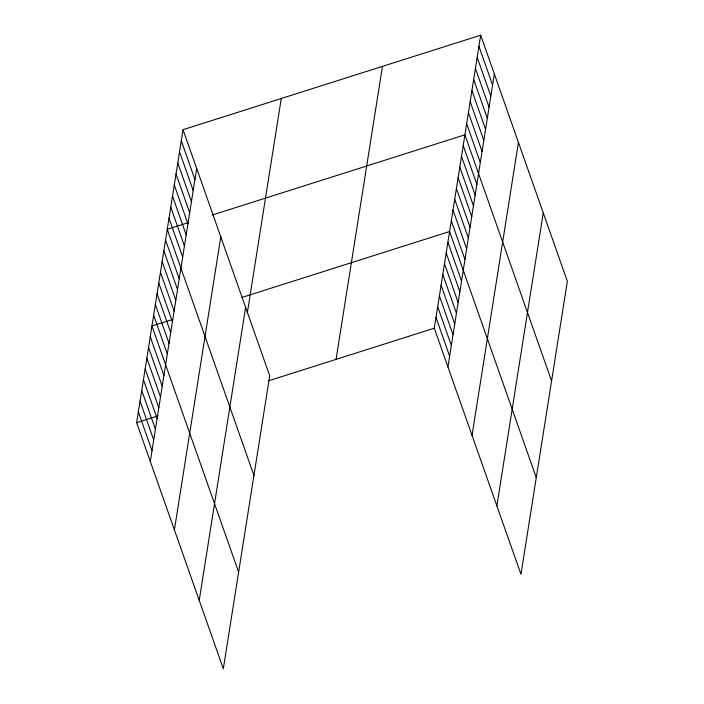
<?xml version="1.0" encoding="UTF-8"?>
<svg xmlns="http://www.w3.org/2000/svg" width="704" height="704" viewBox="0 0 704 704"><rect width="100%" height="100%" fill="white"/><g stroke="black" fill="none" stroke-linecap="round" stroke-linejoin="round"><path stroke-width="1.06" d="M183.04 129.694L269.711 375.804L223.318 668.8L136.646 422.682L183.04 129.694L480.682 35.2L567.354 281.318L520.96 574.306L434.289 328.196L480.682 35.2M150.304 461.463L196.698 168.467M174.398 529.883L220.792 236.887M199.223 600.38L245.617 307.384M247.289 313.078L281.266 98.507M336.063 359.374L382.457 66.378M447.946 366.969L494.331 73.973M472.041 435.389L518.434 142.402M496.866 505.886L543.259 212.89M188.751 222.49L167.27 229.31L253.942 475.42M212.282 215.019L464.904 134.816L551.575 380.934M172.418 319.502L151.958 325.996L238.63 572.114M241.991 297.414L449.601 231.51L536.272 477.62M136.646 422.682L158.136 415.862M268.602 380.794L434.289 328.196M478.931 46.27L492.58 85.043M477.171 57.341L490.829 96.114M475.42 68.402L489.078 107.184M473.669 79.473L487.326 118.254M471.918 90.543L485.575 129.316M470.166 101.614L483.824 140.386M468.415 112.684L482.064 151.457M466.664 123.746L480.313 162.527M463.206 145.561L476.863 184.334M461.507 156.306L475.156 195.078M459.8 167.05L473.458 205.823M458.102 177.795L471.759 216.568M456.403 188.531L470.061 227.313M454.705 199.276L468.354 238.049M452.998 210.021L466.655 248.794M451.299 220.766L464.957 259.538M447.894 242.246L461.551 281.028M446.195 252.991L459.853 291.764M444.497 263.736L458.146 302.509M442.79 274.481L456.447 313.254M441.091 285.226L454.749 323.998M439.393 295.962L453.042 334.743M437.686 306.706L451.343 345.488M435.987 317.451L449.645 356.224M181.289 140.756L194.946 179.538M179.538 151.826L193.195 190.599M177.786 162.897L191.435 201.67M176.035 173.967L189.684 212.74M174.275 185.038L187.933 223.81M172.524 196.099L186.182 234.881M170.773 207.17L184.43 245.951M169.022 218.24L182.679 257.013M165.563 240.055L179.221 278.828M163.865 250.791L177.522 289.573M162.166 261.536L175.824 300.318M160.468 272.281L174.117 311.054M158.761 283.026L172.418 321.798M157.062 293.77L170.72 332.543M155.364 304.515L169.013 343.288M153.657 315.251L167.314 354.033M150.26 336.741L163.909 375.514M148.553 347.486L162.21 386.258M146.854 358.23L160.512 397.003M145.156 368.966L158.814 407.748M143.449 379.711L157.106 418.493M141.75 390.456L155.408 429.229M140.052 401.201L153.71 439.974M138.354 411.946L152.002 450.718"/></g></svg>
